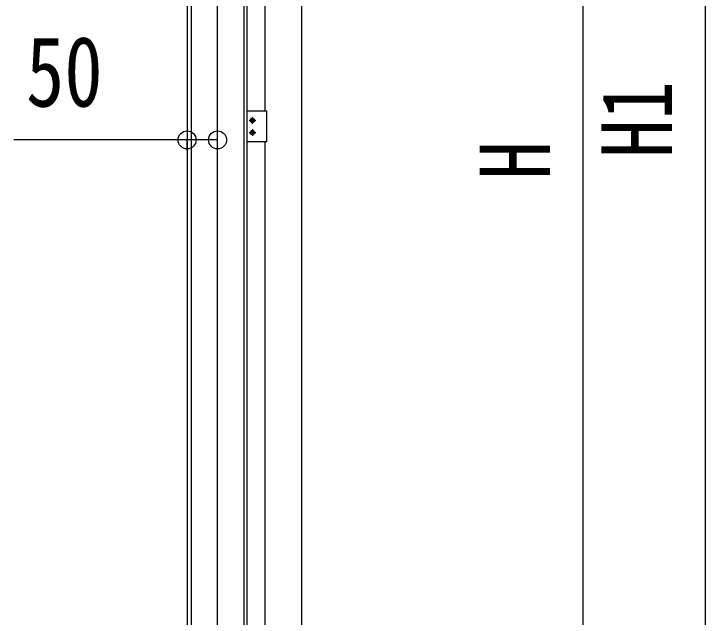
# Model space of a CAD drawing. Units: millimetres, scale not verified. Extents: x -14718 to 14718, y -10395 to 10395.
# Drawn here: x 3677 to 4812, y -6767 to -5777 of the extents above; entities that cross this region are included whole.
import ezdxf
from ezdxf.enums import TextEntityAlignment as Align

# ---------------------------------------------------------------- set-up
doc = ezdxf.new("R2010")
doc.units = ezdxf.units.MM
doc.header["$LTSCALE"] = 50
for name, color, linetype in [('0-3_YKK_12', 2, 'Continuous'), ('0-4_YKK_A1', 4, 'Continuous'), ('0-5_YKK_D', 6, 'Continuous')]:
    doc.layers.add(name, color=color, linetype=linetype)
doc.styles.add('ＭＳ ゴシック', font='')
doc.styles.get('ＭＳ ゴシック').set_extended_font_data('MS Gothic')

msp = doc.modelspace()

# ---------------------------------------------------------------- linework, layer by layer
at = {"layer": '0-3_YKK_12'}
msp.add_line((4011.57, -7659), (4011.57, -4867.51), dxfattribs=at)
at = {"layer": '0-4_YKK_A1'}
for p, q in [((3961.57, -4869.53), (3961.57, -7106.5)), ((3968.43, -4869.77), (3968.43, -7606.5)), ((4054.7, -4909.06), (4054.7, -7606.5)), ((4059.77, -4909.06), (4059.77, -7106.5)), ((4149.9, -6996.5), (4149.9, -4909.06)), ((4089.7, -5936.5), (4089.7, -5006.5)), ((4092.36, -5936.5), (4060.06, -5936.5)), ((4060.06, -5986.5), (4060.06, -5936.5)), ((4092.36, -5986.5), (4092.36, -5936.5)), ((4063.27, -5951.5), (4074.27, -5951.5)), ((4068.77, -5957), (4068.77, -5946)), ((4070, -5951.91), (4070.82, -5951.91)), ((4068.77, -5966), (4068.77, -5977)), ((4063.27, -5971.5), (4074.27, -5971.5)), ((4070, -5971.09), (4070.82, -5971.09)), ((4092.36, -5986.5), (4060.06, -5986.5)), ((4089.7, -6916.5), (4089.7, -5986.5))]:
    msp.add_line(p, q, dxfattribs=at)
for points in [[(4067.54, -5951.09), (4066.72, -5951.09), (4066.72, -5951.91), (4067.54, -5951.91)], [(4069.18, -5950.27), (4069.18, -5949.45), (4068.36, -5949.45), (4068.36, -5950.27)], [(4068.36, -5952.73), (4068.36, -5953.55), (4069.18, -5953.55), (4069.18, -5952.73)], [(4070.82, -5951.91), (4070.82, -5951.09), (4070, -5951.09)], [(4067.54, -5971.91), (4066.72, -5971.91), (4066.72, -5971.09), (4067.54, -5971.09)], [(4068.36, -5970.27), (4068.36, -5969.45), (4069.18, -5969.45), (4069.18, -5970.27)], [(4069.18, -5972.73), (4069.18, -5973.55), (4068.36, -5973.55), (4068.36, -5972.73)], [(4070.82, -5971.09), (4070.82, -5971.91), (4070, -5971.91)]]:
    msp.add_lwpolyline(points, dxfattribs=at)
for centre in [(4068.77, -5951.5), (4068.77, -5971.5)]:
    msp.add_circle(centre, 3.5, dxfattribs=at)
for centre, start, end in [((4067.54, -5950.27), 270, 0), ((4067.54, -5952.73), 0, 90), ((4070, -5950.27), 180, 270), ((4070, -5952.73), 90, 180), ((4067.54, -5970.27), 270, 0), ((4067.54, -5972.73), 0, 90), ((4070, -5970.27), 180, 270), ((4070, -5972.73), 90, 180)]:
    msp.add_arc(centre, 0.82, start, end, dxfattribs=at)
at = {"layer": '0-5_YKK_D'}
for p, q in [((4811.57, -4909.59), (4811.57, -6931.5)), ((4611.57, -6931.5), (4611.57, -5081.5)), ((3961.57, -6000.76), (3961.57, -5982.49)), ((4011.57, -6000.76), (4011.57, -5982.49))]:
    msp.add_line(p, q, dxfattribs=at)
msp.add_lwpolyline([(4011.57, -5983.49), (3961.57, -5983.49), (3677.27, -5983.49)], dxfattribs=at)
for centre in [(3961.57, -5983.49), (4011.57, -5983.49)]:
    msp.add_circle(centre, 14.88, dxfattribs=at)

# ---------------------------------------------------------------- texts
at = {"layer": '0-5_YKK_D', "style": 'ＭＳ ゴシック', "width": 0.8}
msp.add_text('50', height=115.5, dxfattribs=at).set_placement((3697.27, -5963.49), align=Align.BOTTOM_LEFT)
for s, p in [('H1', (4791.57, -6012.94)), ('H', (4591.57, -6048.5))]:
    msp.add_text(s, height=115.5, rotation=90, dxfattribs=at).set_placement(p, align=Align.BOTTOM_LEFT)

doc.saveas('drawing.dxf')
